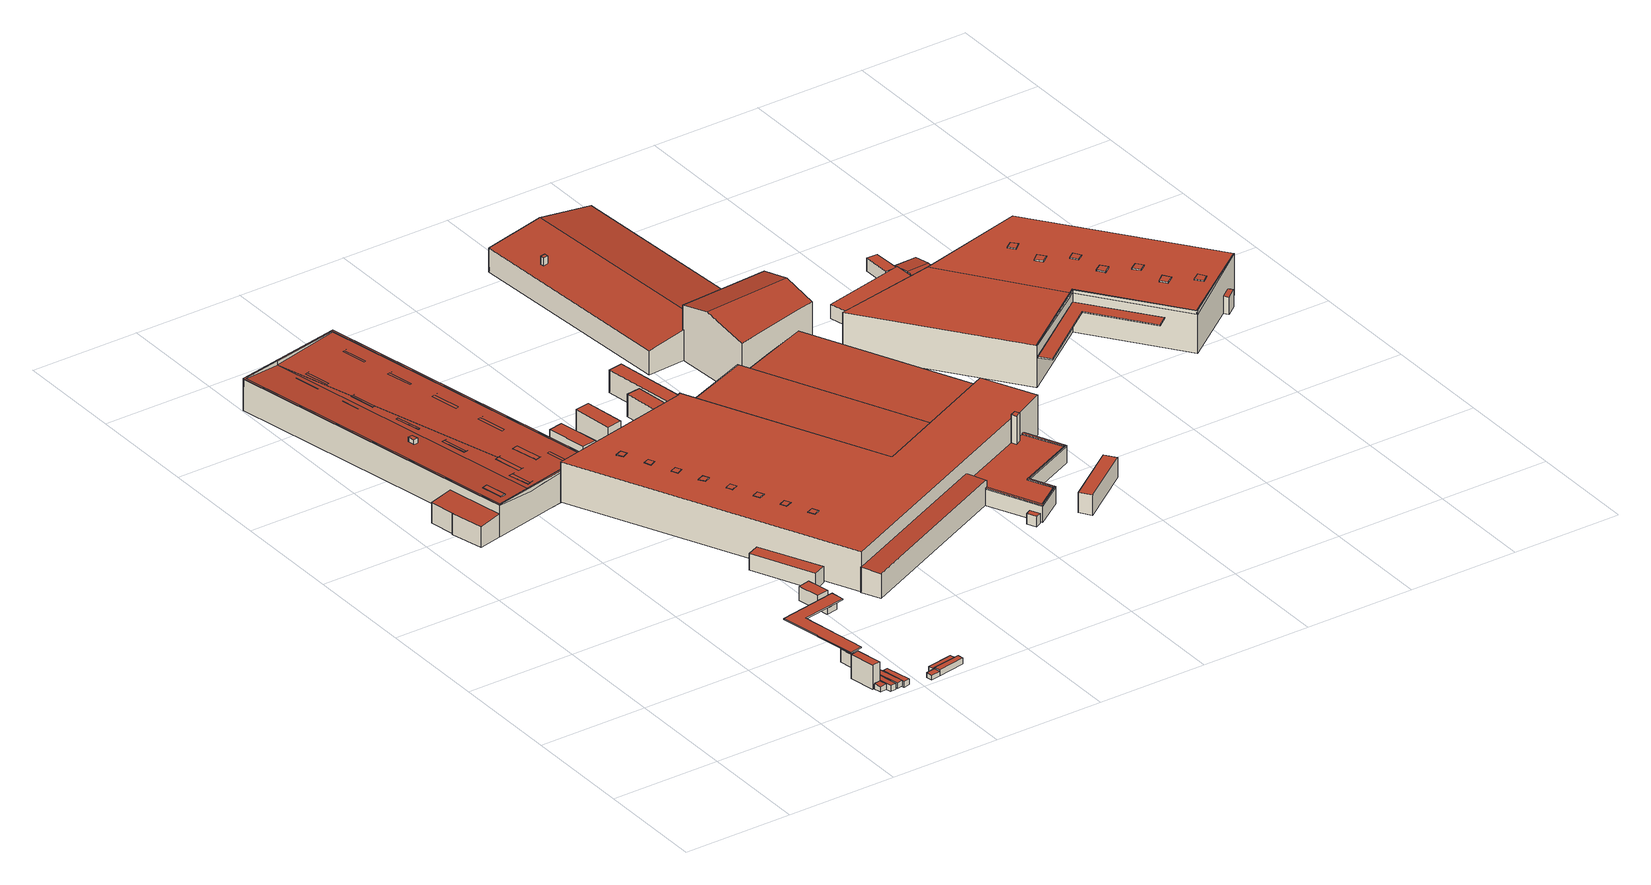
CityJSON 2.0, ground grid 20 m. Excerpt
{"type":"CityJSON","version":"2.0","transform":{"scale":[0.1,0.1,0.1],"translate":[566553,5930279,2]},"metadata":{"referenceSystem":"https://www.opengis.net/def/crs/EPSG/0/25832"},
"CityObjects":{
"building1":{"type":"Building","attributes":{"Grundfläche 2D":"6.552954","Grundhöhe NN":"2.500"},"geometry":[{"type":"Solid","lod":"3","boundaries":[[[[0,1,2,3]],[[4,5,6,7]],[[7,6,8,9]],[[4,7,9,10]],[[5,11,12,1,0,13,8,6]],[[2,1,12,14]],[[3,2,14,15]],[[0,3,15,13]],[[5,4,10,11]],[[12,11,10,9,8,13,15,14]]]],"semantics":{"surfaces":[{"type":"RoofSurface"},{"type":"WallSurface"},{"type":"GroundSurface"}],"values":[[0,0,1,1,1,1,1,1,1,2]]}}]},
"building2":{"type":"Building","attributes":{"Grundfläche 2D":"4.854408","Grundhöhe NN":"2.562"},"geometry":[{"type":"Solid","lod":"3","boundaries":[[[[16,17,18,19]],[[20,21,19,18]],[[21,22,16,19]],[[22,23,17,16]],[[23,20,18,17]],[[23,22,21,20]]]],"semantics":{"surfaces":[{"type":"RoofSurface"},{"type":"WallSurface"},{"type":"GroundSurface"}],"values":[[0,1,1,1,1,2]]}}]},
"building3":{"type":"Building","attributes":{"Grundfläche 2D":"1.389690","Grundhöhe NN":"2.562"},"geometry":[{"type":"Solid","lod":"3","boundaries":[[[[24,25,26,27]],[[28,29,27,26]],[[29,30,24,27]],[[30,31,25,24]],[[31,28,26,25]],[[31,30,29,28]]]],"semantics":{"surfaces":[{"type":"RoofSurface"},{"type":"WallSurface"},{"type":"GroundSurface"}],"values":[[0,1,1,1,1,2]]}}]},
"building4":{"type":"Building","attributes":{"Grundfläche 2D":"4.999668","Grundhöhe NN":"2.500"},"geometry":[{"type":"Solid","lod":"3","boundaries":[[[[32,33,34,35]],[[36,37,35,34]],[[37,38,32,35]],[[38,39,33,32]],[[39,36,34,33]],[[39,38,37,36]]]],"semantics":{"surfaces":[{"type":"RoofSurface"},{"type":"WallSurface"},{"type":"GroundSurface"}],"values":[[0,1,1,1,1,2]]}}]},
"building5":{"type":"Building","attributes":{"Grundfläche 2D":"7.716056","Grundhöhe NN":"2.562"},"children":["building5-1"],"geometry":[{"type":"Solid","lod":"3","boundaries":[[[[40,41,42,43,44]],[[42,41,45,46]],[[47,44,43,42,46,48]],[[40,44,47,49]],[[41,40,49,45]],[[48,46,45,49,47]]]],"semantics":{"surfaces":[{"type":"RoofSurface"},{"type":"WallSurface"},{"type":"GroundSurface"}],"values":[[0,1,1,1,1,2]]}}]},
"building5-1":{"type":"BuildingInstallation","parents":["building5"],"geometry":[{"type":"MultiSurface","lod":"3","boundaries":[[[50,51,52,53,54,55]],[[51,50,56,57]],[[52,51,57,58]],[[53,52,58,59]],[[54,53,59,60]],[[55,54,60,61]],[[50,55,61,56]],[[61,60,59,58,57,56]]],"semantics":{"surfaces":[{"type":"RoofSurface"},{"type":"WallSurface"},{"type":"OuterCeilingSurface"}],"values":[0,1,1,1,1,1,1,2]}}]},
"building6":{"type":"Building","attributes":{"Grundfläche 2D":"7.225837","Grundhöhe NN":"2.500"},"geometry":[{"type":"Solid","lod":"3","boundaries":[[[[62,63,64,65]],[[66,67,68,69]],[[65,64,70,71]],[[62,65,71,72]],[[63,62,72,73]],[[68,64,63,69]],[[69,63,73,74,66]],[[67,66,74,75]],[[67,75,70,64,68]],[[75,74,73,72,71,70]]]],"semantics":{"surfaces":[{"type":"RoofSurface"},{"type":"WallSurface"},{"type":"GroundSurface"}],"values":[[0,0,1,1,1,1,1,1,1,2]]}}]},
"building7":{"type":"Building","attributes":{"Grundfläche 2D":"4.892853","Grundhöhe NN":"2.500"},"geometry":[{"type":"Solid","lod":"3","boundaries":[[[[76,77,78,79]],[[80,81,79,78]],[[81,82,76,79]],[[82,83,77,76]],[[83,80,78,77]],[[83,82,81,80]]]],"semantics":{"surfaces":[{"type":"RoofSurface"},{"type":"WallSurface"},{"type":"GroundSurface"}],"values":[[0,1,1,1,1,2]]}}]},
"building8":{"type":"Building","attributes":{"Grundfläche 2D":"1196.346828","Grundhöhe NN":"2.131"},"children":["building8-1","building8-2","building8-3","building8-4","building8-5","building8-6","building8-7","building8-8","building8-9","building8-10","building8-11","building8-12","building8-13","building8-14","building8-15","building8-16","building8-17","building8-18","building8-19","building8-20","building8-21"],"geometry":[{"type":"MultiSurface","lod":"3","boundaries":[[[84,85,86,87,88,89,90,91,92,93,94,95]],[[96,97,98,99,100,101,102,103,104]],[[105,106,107,99,107,106]],[[98,97,108,109,110,111,99],[106,105,106,107,99,107]],[[112,113,114,115,116,117]],[[118,96,86,85]],[[104,103,87]],[[103,102,87]],[[87,102,101,88]],[[101,100,99,90,89,88]],[[91,90,99,111]],[[111,110,92,91]],[[94,93,109,119]],[[95,94,119,120]],[[95,120,121,122,84]],[[118,85,84,122]],[[108,97,96,118,113,123,124,125,126,127,128,119,109]],[[120,119,128,129]],[[122,121,120,129,130]],[[113,118,122,130,131,114]],[[115,114,131,132]],[[116,115,132,133]],[[117,116,133,134]],[[112,117,134,135]],[[113,112,135,123]],[[132,131,130,129,128,127,126,125,124,123,135,134,133]]],"semantics":{"surfaces":[{"type":"RoofSurface"},{"type":"WallSurface"},{"type":"GroundSurface"}],"values":[0,0,0,0,0,1,1,1,1,1,1,1,1,1,1,1,1,1,1,1,1,1,1,1,1,2]}}]},
"building8-1":{"type":"BuildingInstallation","parents":["building8"],"geometry":[{"type":"MultiSurface","lod":"3","boundaries":[[[136,137,138,139,140,105]],[[137,141,138]],[[105,142,136,105,140]],[[142,141,137,136]]],"semantics":{"surfaces":[{"type":"RoofSurface"},{"type":"WallSurface"}],"values":[0,1,1,1]}}]},
"building8-2":{"type":"BuildingInstallation","parents":["building8"],"geometry":[{"type":"MultiSurface","lod":"3","boundaries":[[[143,144,145,146]]],"semantics":{"surfaces":[{"type":"RoofSurface"}],"values":[0]}}]},
"building8-3":{"type":"BuildingInstallation","parents":["building8"],"geometry":[{"type":"MultiSurface","lod":"3","boundaries":[[[147,148,149,150]],[[151,147,150]],[[152,149,148]],[[150,149,152,151]]],"semantics":{"surfaces":[{"type":"RoofSurface"},{"type":"WallSurface"}],"values":[0,1,1,1]}}]},
"building8-4":{"type":"BuildingInstallation","parents":["building8"],"geometry":[{"type":"MultiSurface","lod":"3","boundaries":[[[153,154,155,156]]],"semantics":{"surfaces":[{"type":"RoofSurface"}],"values":[0]}}]},
"building8-5":{"type":"BuildingInstallation","parents":["building8"],"geometry":[{"type":"MultiSurface","lod":"3","boundaries":[[[93,92,157,87,86,158,159,160]],[[92,110,161,98,104,87,157]],[[86,96,97,162,108,126,163,127,109,93,160,159,158]]],"semantics":{"surfaces":[{"type":"RoofSurface"},{"type":"WallSurface"}],"values":[0,1,1]}}]},
"building8-6":{"type":"BuildingInstallation","parents":["building8"],"geometry":[{"type":"MultiSurface","lod":"3","boundaries":[[[164,165,166,167]],[[166,165,168,169]],[[167,166,169,170]],[[164,167,170,171]],[[165,164,171,168]]],"semantics":{"surfaces":[{"type":"RoofSurface"},{"type":"WallSurface"}],"values":[0,1,1,1,1]}}]},
"building8-7":{"type":"BuildingInstallation","parents":["building8"],"geometry":[{"type":"MultiSurface","lod":"3","boundaries":[[[172,173,174,175]]],"semantics":{"surfaces":[{"type":"RoofSurface"}],"values":[0]}}]},
"building8-8":{"type":"BuildingInstallation","parents":["building8"],"geometry":[{"type":"MultiSurface","lod":"3","boundaries":[[[176,177,178,179,180]]],"semantics":{"surfaces":[{"type":"RoofSurface"}],"values":[0]}}]},
"building8-9":{"type":"BuildingInstallation","parents":["building8"],"geometry":[{"type":"MultiSurface","lod":"3","boundaries":[[[181,182,106,183,184,107]],[[181,107,185]],[[182,186,106]],[[185,186,182,181]]],"semantics":{"surfaces":[{"type":"RoofSurface"},{"type":"WallSurface"}],"values":[0,1,1,1]}}]},
"building8-10":{"type":"BuildingInstallation","parents":["building8"],"geometry":[{"type":"MultiSurface","lod":"3","boundaries":[[[187,188,189,190]]],"semantics":{"surfaces":[{"type":"RoofSurface"}],"values":[0]}}]},
"building8-11":{"type":"BuildingInstallation","parents":["building8"],"geometry":[{"type":"MultiSurface","lod":"3","boundaries":[[[191,192,193,194]],[[193,195,194]],[[192,191,196]],[[193,192,196,195]]],"semantics":{"surfaces":[{"type":"RoofSurface"},{"type":"WallSurface"}],"values":[0,1,1,1]}}]},
"building8-12":{"type":"BuildingInstallation","parents":["building8"],"geometry":[{"type":"MultiSurface","lod":"3","boundaries":[[[197,198,199]]],"semantics":{"surfaces":[{"type":"RoofSurface"}],"values":[0]}}]},
"building8-13":{"type":"BuildingInstallation","parents":["building8"],"geometry":[{"type":"MultiSurface","lod":"3","boundaries":[[[200,201,202,203]]],"semantics":{"surfaces":[{"type":"RoofSurface"}],"values":[0]}}]},
"building8-14":{"type":"BuildingInstallation","parents":["building8"],"geometry":[{"type":"MultiSurface","lod":"3","boundaries":[[[204,205,206,207]]],"semantics":{"surfaces":[{"type":"RoofSurface"}],"values":[0]}}]},
"building8-15":{"type":"BuildingInstallation","parents":["building8"],"geometry":[{"type":"MultiSurface","lod":"3","boundaries":[[[208,209,210,211]],[[212,213,210,209]],[[210,213,211]],[[209,208,212]]],"semantics":{"surfaces":[{"type":"RoofSurface"},{"type":"WallSurface"}],"values":[0,1,1,1]}}]},
"building8-16":{"type":"BuildingInstallation","parents":["building8"],"geometry":[{"type":"MultiSurface","lod":"3","boundaries":[[[214,215,216,217]]],"semantics":{"surfaces":[{"type":"RoofSurface"}],"values":[0]}}]},
"building8-17":{"type":"BuildingInstallation","parents":["building8"],"geometry":[{"type":"MultiSurface","lod":"3","boundaries":[[[218,219,220,221]]],"semantics":{"surfaces":[{"type":"RoofSurface"}],"values":[0]}}]},
"building8-18":{"type":"BuildingInstallation","parents":["building8"],"geometry":[{"type":"MultiSurface","lod":"3","boundaries":[[[222,223,224,225]],[[224,226,225]],[[223,222,227]],[[224,223,227,226]]],"semantics":{"surfaces":[{"type":"RoofSurface"},{"type":"WallSurface"}],"values":[0,1,1,1]}}]},
"building8-19":{"type":"BuildingInstallation","parents":["building8"],"geometry":[{"type":"MultiSurface","lod":"3","boundaries":[[[228,229,230,231]],[[231,230,232,233]],[[228,231,233,234]],[[229,228,234,235]],[[230,229,235,232]]],"semantics":{"surfaces":[{"type":"RoofSurface"},{"type":"WallSurface"}],"values":[0,1,1,1,1]}}]},
"building8-20":{"type":"BuildingInstallation","parents":["building8"],"geometry":[{"type":"MultiSurface","lod":"3","boundaries":[[[236,237,238,239,240]]],"semantics":{"surfaces":[{"type":"RoofSurface"}],"values":[0]}}]},
"building8-21":{"type":"BuildingInstallation","parents":["building8"],"geometry":[{"type":"MultiSurface","lod":"3","boundaries":[[[241,242,243,244,245]]],"semantics":{"surfaces":[{"type":"RoofSurface"}],"values":[0]}}]},
"building9":{"type":"Building","attributes":{"Grundfläche 2D":"13.839101","Grundhöhe NN":"2.500"},"geometry":[{"type":"Solid","lod":"3","boundaries":[[[[246,247,248,249]],[[250,251,252,253]],[[249,248,254,255]],[[246,249,255,256]],[[247,246,256,257]],[[250,258,254,248,251]],[[259,252,251,248,247,257]],[[253,252,259,260]],[[250,253,260,258]],[[258,260,259,257,256,255,254]]]],"semantics":{"surfaces":[{"type":"RoofSurface"},{"type":"WallSurface"},{"type":"GroundSurface"}],"values":[[0,0,1,1,1,1,1,1,1,2]]}}]},
"building10":{"type":"Building","attributes":{"Grundfläche 2D":"30.095994","Grundhöhe NN":"2.332"},"geometry":[{"type":"Solid","lod":"3","boundaries":[[[[261,262,263,264]],[[265,266,264,263]],[[266,267,261,264]],[[267,268,262,261]],[[268,265,263,262]],[[268,267,266,265]]]],"semantics":{"surfaces":[{"type":"RoofSurface"},{"type":"WallSurface"},{"type":"GroundSurface"}],"values":[[0,1,1,1,1,2]]}}]},
"building11":{"type":"Building","attributes":{"Grundfläche 2D":"19.533978","Grundhöhe NN":"2.340"},"geometry":[{"type":"Solid","lod":"3","boundaries":[[[[269,270,271,272]],[[273,274,272,271]],[[274,275,269,272]],[[275,276,270,269]],[[276,273,271,270]],[[276,275,274,273]]]],"semantics":{"surfaces":[{"type":"RoofSurface"},{"type":"WallSurface"},{"type":"GroundSurface"}],"values":[[0,1,1,1,1,2]]}}]},
"building12":{"type":"Building","attributes":{"Grundfläche 2D":"19.798130","Grundhöhe NN":"2.289"},"geometry":[{"type":"Solid","lod":"3","boundaries":[[[[277,278,279,280]],[[281,282,280,279]],[[282,283,277,280]],[[283,284,278,277]],[[284,281,279,278]],[[284,283,282,281]]]],"semantics":{"surfaces":[{"type":"RoofSurface"},{"type":"WallSurface"},{"type":"GroundSurface"}],"values":[[0,1,1,1,1,2]]}}]},
"building13":{"type":"Building","attributes":{"Grundfläche 2D":"20.389115","Grundhöhe NN":"2.466"},"geometry":[{"type":"Solid","lod":"3","boundaries":[[[[285,286,287,288,289,290,291,292]],[[293,294,291,290]],[[294,295,292,291]],[[295,296,285,292]],[[296,297,286,285]],[[297,298,287,286]],[[298,299,288,287]],[[299,300,289,288]],[[300,293,290,289]],[[293,300,299,298,297,296,295,294]]]],"semantics":{"surfaces":[{"type":"RoofSurface"},{"type":"WallSurface"},{"type":"GroundSurface"}],"values":[[0,1,1,1,1,1,1,1,1,2]]}}]},
"building14":{"type":"Building","attributes":{"Grundfläche 2D":"19.588264","Grundhöhe NN":"2.325"},"geometry":[{"type":"Solid","lod":"3","boundaries":[[[[301,302,303,304]],[[305,306,304,303]],[[306,307,301,304]],[[307,308,302,301]],[[308,305,303,302]],[[308,307,306,305]]]],"semantics":{"surfaces":[{"type":"RoofSurface"},{"type":"WallSurface"},{"type":"GroundSurface"}],"values":[[0,1,1,1,1,2]]}}]},
"building15":{"type":"Building","attributes":{"Grundfläche 2D":"3024.832594","Grundhöhe NN":"2.332"},"children":["building15-1","building15-2","building15-3","building15-4","building15-5","building15-6","building15-7","building15-8","building15-9"],"geometry":[{"type":"Solid","lod":"3","boundaries":[[[[309,310,311,312,313,314,315,316,317,318,319,320,321]],[[322,323,324,325,326,327,328,329,330,331]],[[332,333,334,335,336,337,338,339,340,341,342]],[[343,344,345,346]],[[347,344,343,348]],[[349,350,351]],[[352,350,349]],[[352,353,347,348,354,350]],[[355,356,357,358,359,360]],[[361,362,363,364]],[[315,314,342,341]],[[316,315,341,340]],[[317,316,340,339]],[[318,317,339,338]],[[319,318,338,337]],[[337,336,320,319]],[[365,366,309,321]],[[366,367,310,309]],[[367,368,311,310]],[[368,369,312,311]],[[369,370,313,312]],[[349,351,371,372]],[[373,345,344,347,353,352,349,372,374]],[[366,365,375,376]],[[367,366,376,377]],[[368,367,377,378]],[[369,368,378,379]],[[370,369,379,380]],[[335,334,333,324,323,357,356]],[[324,333,332,325]],[[314,313,370,380,381,326,325,332,342]],[[326,381,371,351,327]],[[348,343,346,328,327,351,350,354]],[[328,346,345,329]],[[329,345,373,382,330]],[[331,330,382,383]],[[322,331,383,384]],[[322,384,385,357,323]],[[358,357,385,386]],[[359,358,386,387]],[[320,355,360,359,387,375,365,321]],[[355,320,336,335,356]],[[388,389,364,363]],[[389,390,361,364]],[[390,391,362,361]],[[391,388,363,362]],[[386,385,384,383,382,373,374,372,371,381,380,379,378,377,376,375,387]],[[391,390,389,388]]]],"semantics":{"surfaces":[{"type":"RoofSurface"},{"type":"WallSurface"},{"type":"GroundSurface"}],"values":[[0,0,0,0,0,0,0,0,0,0,1,1,1,1,1,1,1,1,1,1,1,1,1,1,1,1,1,1,1,1,1,1,1,1,1,1,1,1,1,1,1,1,1,1,1,1,2,2]]}}]},
"building15-1":{"type":"BuildingInstallation","parents":["building15"],"geometry":[{"type":"MultiSurface","lod":"3","boundaries":[[[392,393,394,395]],[[395,394,334,396]],[[392,395,396,397]],[[333,324,393,392,397]],[[333,334,394,393,324]]],"semantics":{"surfaces":[{"type":"RoofSurface"},{"type":"WallSurface"}],"values":[0,1,1,1,1]}}]},
"building15-2":{"type":"BuildingInstallation","parents":["building15"],"geometry":[{"type":"MultiSurface","lod":"3","boundaries":[[[398,399,400,401]],[[398,401,402,403]],[[401,400,404,402]],[[399,398,403,405]],[[400,399,405,404]]],"semantics":{"surfaces":[{"type":"RoofSurface"},{"type":"WallSurface"}],"values":[0,1,1,1,1]}}]},
"building15-3":{"type":"BuildingInstallation","parents":["building15"],"geometry":[{"type":"MultiSurface","lod":"3","boundaries":[[[406,407,408,409]],[[407,406,410,411]],[[409,408,412,413]],[[406,409,413,410]],[[408,407,411,412]]],"semantics":{"surfaces":[{"type":"RoofSurface"},{"type":"WallSurface"}],"values":[0,1,1,1,1]}}]},
"building15-4":{"type":"BuildingInstallation","parents":["building15"],"geometry":[{"type":"MultiSurface","lod":"3","boundaries":[[[414,415,416,417]],[[417,416,418,419]],[[416,415,420,418]],[[414,417,419,421]],[[415,414,421,420]]],"semantics":{"surfaces":[{"type":"RoofSurface"},{"type":"WallSurface"}],"values":[0,1,1,1,1]}}]},
"building15-5":{"type":"BuildingInstallation","parents":["building15"],"geometry":[{"type":"MultiSurface","lod":"3","boundaries":[[[422,423,424,425]],[[425,424,426,427]],[[422,425,427,428]],[[423,422,428,429]],[[424,423,429,426]]],"semantics":{"surfaces":[{"type":"RoofSurface"},{"type":"WallSurface"}],"values":[0,1,1,1,1]}}]},
"building15-6":{"type":"BuildingInstallation","parents":["building15"],"geometry":[{"type":"MultiSurface","lod":"3","boundaries":[[[430,431,432,433]],[[433,432,434,435]],[[430,433,435,436]],[[431,430,436,437]],[[432,431,437,434]]],"semantics":{"surfaces":[{"type":"RoofSurface"},{"type":"WallSurface"}],"values":[0,1,1,1,1]}}]},
"building15-7":{"type":"BuildingInstallation","parents":["building15"],"geometry":[{"type":"MultiSurface","lod":"3","boundaries":[[[438,439,440,441]],[[439,438,442,443]],[[444,445,441,440]],[[445,442,438,441]],[[440,439,443,444]]],"semantics":{"surfaces":[{"type":"RoofSurface"},{"type":"WallSurface"}],"values":[0,1,1,1,1]}}]},
"building15-8":{"type":"BuildingInstallation","parents":["building15"],"geometry":[{"type":"MultiSurface","lod":"3","boundaries":[[[446,447,448,449]],[[447,446,450,451]],[[449,448,452,453]],[[446,449,453,450]],[[448,447,451,452]]],"semantics":{"surfaces":[{"type":"RoofSurface"},{"type":"WallSurface"}],"values":[0,1,1,1,1]}}]},
"building15-9":{"type":"BuildingInstallation","parents":["building15"],"geometry":[{"type":"MultiSurface","lod":"3","boundaries":[[[454,455,456,457]],[[454,457,458,459]],[[455,454,459,460]],[[457,456,461,458]],[[456,455,460,461]]],"semantics":{"surfaces":[{"type":"RoofSurface"},{"type":"WallSurface"}],"values":[0,1,1,1,1]}}]},
"building16":{"type":"Building","attributes":{"Grundfläche 2D":"36.037552","Grundhöhe NN":"2.187"},"geometry":[{"type":"Solid","lod":"3","boundaries":[[[[462,463,464,465]],[[466,467,465,464]],[[467,468,462,465]],[[468,469,463,462]],[[469,466,464,463]],[[469,468,467,466]]]],"semantics":{"surfaces":[{"type":"RoofSurface"},{"type":"WallSurface"},{"type":"GroundSurface"}],"values":[[0,1,1,1,1,2]]}}]},
"building17":{"type":"Building","attributes":{"Grundfläche 2D":"1058.884208","Grundhöhe NN":"2.232"},"children":["building17-1"],"geometry":[{"type":"Solid","lod":"3","boundaries":[[[[470,471,472,473,474,475]],[[476,470,475,477]],[[478,479,480,481,482,483]],[[482,481,484,485,486]],[[473,472,487,488]],[[476,477,489,490]],[[471,470,476,490,491]],[[472,471,491,487]],[[492,493,480,479,478,483,494,495]],[[484,481,480,493,496]],[[475,474,486,485,484,496,489,477]],[[494,483,482,486,474,473,488]],[[491,490,489,496,493,492,495,494,488,487]]]],"semantics":{"surfaces":[{"type":"RoofSurface"},{"type":"WallSurface"},{"type":"GroundSurface"}],"values":[[0,0,0,0,1,1,1,1,1,1,1,1,2]]}}]},
"building17-1":{"type":"BuildingInstallation","parents":["building17"],"geometry":[{"type":"MultiSurface","lod":"3","boundaries":[[[497,498,499,500]],[[500,499,501,502]],[[497,500,502,503]],[[498,497,503,504]],[[499,498,504,501]]],"semantics":{"surfaces":[{"type":"RoofSurface"},{"type":"WallSurface"}],"values":[0,1,1,1,1]}}]},
"building18":{"type":"Building","attributes":{"Grundfläche 2D":"29.882115","Grundhöhe NN":"2.339"},"geometry":[{"type":"Solid","lod":"3","boundaries":[[[[505,506,507,508]],[[509,510,508,507]],[[510,511,505,508]],[[511,512,506,505]],[[512,509,507,506]],[[512,511,510,509]]]],"semantics":{"surfaces":[{"type":"RoofSurface"},{"type":"WallSurface"},{"type":"GroundSurface"}],"values":[[0,1,1,1,1,2]]}}]},
"building19":{"type":"Building","attributes":{"Grundfläche 2D":"89.985376","Grundhöhe NN":"2.375"},"geometry":[{"type":"Solid","lod":"3","boundaries":[[[[513,514,515,516]],[[517,518,516,515]],[[518,519,513,516]],[[519,520,514,513]],[[520,517,515,514]],[[520,519,518,517]]]],"semantics":{"surfaces":[{"type":"RoofSurface"},{"type":"WallSurface"},{"type":"GroundSurface"}],"values":[[0,1,1,1,1,2]]}}]},
"building20":{"type":"Building","attributes":{"Grundfläche 2D":"10.644951","Grundhöhe NN":"2.375"},"geometry":[{"type":"Solid","lod":"3","boundaries":[[[[521,522,523,524]],[[525,526,524,523]],[[526,527,521,524]],[[527,528,522,521]],[[528,525,523,522]],[[528,527,526,525]]]],"semantics":{"surfaces":[{"type":"RoofSurface"},{"type":"WallSurface"},{"type":"GroundSurface"}],"values":[[0,1,1,1,1,2]]}}]},
"building21":{"type":"Building","attributes":{"Grundfläche 2D":"72.907559","Grundhöhe NN":"7.755"},"geometry":[{"type":"Solid","lod":"3","boundaries":[[[[529,530,531,532,533,534]],[[535,536,532,531]],[[536,537,533,532]],[[537,538,534,533]],[[538,539,529,534]],[[539,540,530,529]],[[540,535,531,530]],[[536,535,540,539,538,537]]]],"semantics":{"surfaces":[{"type":"RoofSurface"},{"type":"WallSurface"},{"type":"GroundSurface"}],"values":[[0,1,1,1,1,1,1,2]]}}]},
"building22":{"type":"Building","attributes":{"Grundfläche 2D":"27.070817","Grundhöhe NN":"2.375"},"geometry":[{"type":"Solid","lod":"3","boundaries":[[[[541,542,543,544]],[[545,542,541,546]],[[544,543,547,548]],[[546,541,544,548,549]],[[545,546,549,550]],[[547,543,542,545,550]],[[548,547,550,549]]]],"semantics":{"surfaces":[{"type":"RoofSurface"},{"type":"WallSurface"},{"type":"GroundSurface"}],"values":[[0,0,1,1,1,1,2]]}}]},
"building23":{"type":"Building","attributes":{"Grundfläche 2D":"1272.635712","Grundhöhe NN":"2.405"},"children":["building23-1","building23-2","building23-3","building23-4","building23-5","building23-6","building23-7"],"geometry":[{"type":"Solid","lod":"3","boundaries":[[[[551,552,553,554,555,556,557,558,559,560]],[[561,559,558]],[[562,563,564,565,566,567,553]],[[558,564,563,568]],[[569,570,571,572]],[[567,554,553]],[[556,555,554,567,566,565]],[[565,564,558,557,556]],[[573,560,559]],[[574,551,560,573]],[[552,551,574]],[[572,571,575,576]],[[569,572,576,577]],[[570,569,577,578]],[[573,559,561,579,580]],[[574,573,580,581]],[[570,578,582,552,574,581,575,571]],[[562,553,552,582,583]],[[568,563,562,583,584]],[[561,558,568,584,585,579]],[[581,580,579,585,584,583,582,578,577,576,575]]]],"semantics":{"surfaces":[{"type":"RoofSurface"},{"type":"WallSurface"},{"type":"GroundSurface"}],"values":[[0,0,0,0,0,1,1,1,1,1,1,1,1,1,1,1,1,1,1,1,2]]}}]},
"building23-1":{"type":"BuildingInstallation","parents":["building23"],"geometry":[{"type":"MultiSurface","lod":"3","boundaries":[[[586,587,588,589]],[[587,586,590,591]],[[588,587,591,592]],[[592,593,589,588]],[[593,590,586,589]]],"semantics":{"surfaces":[{"type":"RoofSurface"},{"type":"WallSurface"}],"values":[0,1,1,1,1]}}]},
"building23-2":{"type":"BuildingInstallation","parents":["building23"],"geometry":[{"type":"MultiSurface","lod":"3","boundaries":[[[594,595,596,597]],[[597,596,598,599]],[[594,597,599,600]],[[595,594,600,601]],[[596,595,601,598]]],"semantics":{"surfaces":[{"type":"RoofSurface"},{"type":"WallSurface"}],"values":[0,1,1,1,1]}}]},
"building23-3":{"type":"BuildingInstallation","parents":["building23"],"geometry":[{"type":"MultiSurface","lod":"3","boundaries":[[[602,603,604,605]],[[605,604,606,607]],[[602,605,607,608]],[[603,602,608,609]],[[604,603,609,606]]],"semantics":{"surfaces":[{"type":"RoofSurface"},{"type":"WallSurface"}],"values":[0,1,1,1,1]}}]},
"building23-4":{"type":"BuildingInstallation","parents":["building23"],"geometry":[{"type":"MultiSurface","lod":"3","boundaries":[[[610,611,612,613]],[[613,612,614,615]],[[610,613,615,616]],[[611,610,616,617]],[[612,611,617,614]]],"semantics":{"surfaces":[{"type":"RoofSurface"},{"type":"WallSurface"}],"values":[0,1,1,1,1]}}]},
"building23-5":{"type":"BuildingInstallation","parents":["building23"],"geometry":[{"type":"MultiSurface","lod":"3","boundaries":[[[618,619,620,621]],[[621,620,622,623]],[[618,621,623,624]],[[619,618,624,625]],[[620,619,625,622]]],"semantics":{"surfaces":[{"type":"RoofSurface"},{"type":"WallSurface"}],"values":[0,1,1,1,1]}}]},
"building23-6":{"type":"BuildingInstallation","parents":["building23"],"geometry":[{"type":"MultiSurface","lod":"3","boundaries":[[[626,627,628,629]],[[629,628,630,631]],[[626,629,631,632]],[[627,626,632,633]],[[628,627,633,630]]],"semantics":{"surfaces":[{"type":"RoofSurface"},{"type":"WallSurface"}],"values":[0,1,1,1,1]}}]},
"building23-7":{"type":"BuildingInstallation","parents":["building23"],"geometry":[{"type":"MultiSurface","lod":"3","boundaries":[[[634,635,636,637]],[[637,636,638,639]],[[634,637,639,640]],[[635,634,640,641]],[[636,635,641,638]]],"semantics":{"surfaces":[{"type":"RoofSurface"},{"type":"WallSurface"}],"values":[0,1,1,1,1]}}]},
"building24":{"type":"Building","attributes":{"Grundfläche 2D":"29.579831","Grundhöhe NN":"2.339"},"geometry":[{"type":"Solid","lod":"3","boundaries":[[[[642,643,644,645]],[[646,647,645,644]],[[647,648,642,645]],[[648,649,643,642]],[[649,646,644,643]],[[649,648,647,646]]]],"semantics":{"surfaces":[{"type":"RoofSurface"},{"type":"WallSurface"},{"type":"GroundSurface"}],"values":[[0,1,1,1,1,2]]}}]}
},
"vertices":[
[335,57,16],[344,12,16],[354,13,16],[346,59,16],[330,19,15],[342,21,15],[339,35,15],[327,33,15],[339,35,5],[327,33,5],[330,19,5],[342,21,5],[344,12,5],[335,57,5],[354,13,5],[346,59,5],
[358,60,16],[348,58,16],[358,12,16],[368,14,16],[358,12,6],[368,14,6],[358,60,6],[348,58,6],
[340,107,30],[335,130,30],[330,129,30],[334,106,30],[330,129,6],[334,106,6],[340,107,6],[335,130,6],
[380,12,16],[370,58,16],[360,56,16],[369,10,16],[360,56,5],[369,10,5],[380,12,5],[370,58,5],
[330,82,50],[315,79,50],[323,32,50],[327,33,50],[339,35,50],[315,79,6],[323,32,6],[339,35,6],[327,33,6],[330,82,6],
[315,79,54],[338,84,54],[316,206,54],[398,221,54],[394,245,54],[287,225,54],[315,79,52],[338,84,52],[316,206,52],[398,221,52],[394,245,52],[287,225,52],
[417,3,14],[434,6,14],[432,17,14],[415,14,14],[486,16,16],[484,26,16],[432,17,16],[434,6,16],[432,17,5],[415,14,5],[417,3,5],[434,6,5],[486,16,5],[484,26,5],
[478,26,14],[476,36,14],[429,28,14],[431,18,14],[429,28,5],[431,18,5],[478,26,5],[476,36,5],
[3,1309,60],[113,759,60],[115,759,60],[115,762,60],[6,1307,60],[76,1321,60],[77,1321,60],[201,1345,60],[310,806,60],[310,803,60],[313,803,60],[204,1349,60],[115,759,59],[186,775,53],[185,778,53],[77,1321,53],[76,1321,53],[6,1307,59],[91,882,59],[95,861,59],[115,762,59],[199,887,55],[131,1129,54],[118,1175,54],[228,784,55],[310,803,59],[310,806,59],[201,1345,59],[70,749,39],[113,759,43],[91,865,43],[49,856,39],[58,809,39],[56,809,39],[113,759,59],[313,803,59],[204,1349,59],[76,1324,53],[3,1309,59],[113,759,1],[115,759,1],[186,775,1],[228,784,1],[310,803,1],[313,803,1],[204,1349,1],[3,1309,1],[91,865,1],[49,856,1],[58,809,1],[56,809,1],[70,749,1],
[193,885,55],[203,836,55],[213,838,55],[214,838,55],[204,888,55],[203,836,54],[193,885,54],
[105,1274,54],[98,1272,54],[107,1226,54],[114,1228,54],
[149,1031,54],[139,1078,54],[136,1077,54],[146,1030,54],[146,1030,53],[136,1077,53],
[161,1133,55],[170,1086,55],[176,1088,55],[167,1134,55],
[227,787,60],[217,782,60],[228,784,60],[251,789,60],[227,787,55],[217,782,55],[251,789,1],
[133,824,58],[123,821,58],[131,782,58],[141,784,58],[123,821,57],[131,782,57],[141,784,56],[133,824,56],
[229,1098,58],[218,1095,58],[228,1044,58],[239,1047,58],
[84,1222,54],[87,1223,54],[78,1270,54],[74,1269,54],[79,1246,54],
[117,1175,54],[126,1128,54],[133,1130,54],[124,1176,54],[117,1175,53],[126,1128,53],
[98,1171,54],[91,1170,54],[99,1123,54],[106,1124,54],
[242,896,57],[232,893,57],[243,844,57],[253,846,57],[243,844,56],[232,893,56],
[149,1196,55],[147,1232,55],[141,1231,55],
[218,1146,58],[208,1193,58],[200,1192,58],[210,1145,58],
[189,1291,58],[182,1289,58],[190,1243,58],[197,1244,58],
[164,980,54],[156,979,54],[165,932,54],[173,933,54],[156,979,53],[165,932,53],
[224,840,55],[232,803,55],[227,833,55],[226,840,55],
[248,999,58],[238,997,58],[248,946,58],[258,948,58],
[194,835,54],[183,833,54],[192,794,54],[203,797,54],[192,794,53],[183,833,53],
[112,995,64],[120,996,64],[118,1008,64],[110,1007,64],[118,1008,55],[110,1007,55],[112,995,55],[120,996,55],
[283,829,58],[278,852,58],[268,849,58],[276,810,58],[286,812,58],
[164,796,54],[165,789,54],[171,790,54],[164,828,54],[158,827,54],
[418,267,16],[414,287,16],[393,283,16],[397,263,16],[385,323,31],[393,283,31],[415,287,31],[407,328,31],[393,283,5],[397,263,5],[418,267,5],[414,287,5],[385,323,5],[415,287,5],[407,328,5],
[398,458,33],[376,448,33],[427,337,33],[450,348,33],[427,337,3],[450,348,3],[398,458,3],[376,448,3],
[350,928,45],[324,923,45],[338,850,45],[364,854,45],[338,850,3],[364,854,3],[350,928,3],[324,923,3],
[420,954,45],[394,950,45],[404,876,45],[431,880,45],[404,876,3],[431,880,3],[420,954,3],[394,950,3],
[496,860,18],[492,873,18],[472,868,18],[468,881,18],[398,864,18],[404,840,18],[484,860,18],[485,857,18],[404,840,5],[484,860,5],[485,857,5],[496,860,5],[492,873,5],[472,868,5],[468,881,5],[398,864,5],
[513,946,44],[488,943,44],[497,868,44],[523,871,44],[497,868,3],[523,871,3],[513,946,3],[488,943,3],
[839,300,35],[889,335,35],[869,379,35],[975,428,35],[942,501,35],[938,499,35],[972,429,35],[865,380,35],[886,336,35],[841,304,35],[799,397,35],[798,396,35],[795,395,35],[251,789,77],[483,290,77],[920,493,77],[929,494,77],[986,524,77],[942,619,77],[689,501,77],[526,853,77],[522,852,77],[522,850,77],[929,494,33],[920,493,33],[910,488,33],[782,429,33],[798,396,33],[799,397,33],[841,304,33],[886,336,33],[865,380,33],[972,429,33],[938,499,33],[810,558,68],[660,884,68],[526,853,45],[689,501,45],[667,885,46],[816,560,46],[805,916,43],[935,616,68],[942,619,43],[798,914,68],[730,899,57],[874,588,57],[798,396,48],[782,429,50],[483,290,50],[481,290,50],[497,257,48],[795,395,48],[834,300,22],[826,317,22],[816,311,22],[824,295,22],[795,395,33],[839,300,33],[889,335,33],[869,379,33],[975,428,33],[942,501,33],[942,619,3],[805,916,3],[526,853,3],[667,885,3],[795,395,3],[839,300,3],[889,335,3],[869,379,3],[975,428,3],[942,501,3],[986,524,3],[522,852,3],[522,850,3],[251,789,3],[483,290,3],[481,290,3],[497,257,3],[816,311,3],[824,295,3],[834,300,3],[826,317,3],
[924,484,85],[920,493,85],[910,488,85],[914,479,85],[914,479,33],[924,484,33],
[478,477,78],[472,488,78],[461,483,78],[466,472,78],[466,472,77],[478,477,77],[461,483,77],[472,488,77],
[457,522,78],[452,534,78],[441,529,78],[446,517,78],[457,522,77],[452,534,77],[441,529,77],[446,517,77],
[415,613,78],[410,624,78],[398,619,78],[404,608,78],[398,619,77],[404,608,77],[410,624,77],[415,613,77],
[352,749,78],[347,760,78],[335,755,78],[341,744,78],[335,755,77],[341,744,77],[352,749,77],[347,760,77],
[436,568,78],[431,579,78],[420,574,78],[425,563,78],[420,574,77],[425,563,77],[436,568,77],[431,579,77],
[373,704,78],[368,715,78],[357,710,78],[362,698,78],[373,704,77],[368,715,77],[357,710,77],[362,698,77],
[394,659,78],[389,670,78],[378,665,78],[383,653,78],[394,659,77],[389,670,77],[378,665,77],[383,653,77],
[499,431,78],[494,443,78],[482,438,78],[488,426,78],[488,426,77],[499,431,77],[494,443,77],[482,438,77],
[533,1024,44],[507,1020,44],[527,884,44],[553,888,44],[527,884,2],[553,888,2],[533,1024,2],[507,1020,2],
[666,1439,63],[563,1432,46],[590,1029,46],[660,1033,58],[660,1036,58],[694,1038,63],[770,1446,46],[797,1045,46],[730,899,105],[798,914,107],[829,921,107],[827,988,119],[664,975,119],[670,886,103],[825,1047,103],[694,1038,103],[660,1036,103],[590,1029,2],[660,1033,2],[797,1045,2],[770,1446,2],[563,1432,2],[798,914,2],[829,921,2],[670,886,2],[730,899,2],[825,1047,2],
[606,1339,66],[597,1338,66],[598,1331,66],[607,1332,66],[598,1331,50],[607,1332,52],[606,1339,52],[597,1338,50],
[1015,345,40],[1001,365,40],[903,293,40],[917,273,40],[903,293,3],[917,273,3],[1015,345,3],[1001,365,3],
[1078,978,30],[1075,1038,30],[922,1003,30],[936,945,30],[922,1003,4],[936,945,4],[1078,978,4],[1075,1038,4],
[1072,1089,28],[1052,1089,28],[1053,1038,28],[1074,1038,28],[1053,1038,4],[1074,1038,4],[1072,1089,4],[1052,1089,4],
[1303,626,60],[1211,749,60],[1070,643,60],[1085,624,60],[1207,716,60],[1284,612,60],[1070,643,58],[1085,624,58],[1207,716,58],[1284,612,58],[1303,626,58],[1211,749,58],
[1079,1016,30],[1121,1018,30],[1119,1049,26],[1077,1047,26],[1123,986,26],[1080,983,26],[1119,1049,4],[1077,1047,4],[1080,983,4],[1123,986,4],
[1336,582,82],[1485,694,82],[1484,695,82],[1336,585,82],[1212,751,82],[1211,751,82],[1210,750,82],[1067,643,82],[1070,643,82],[1211,749,82],[1068,642,82],[1264,989,82],[1069,945,77],[1210,750,76],[1211,751,76],[1212,751,76],[1336,585,76],[874,901,82],[1464,666,36],[1458,674,36],[1439,659,36],[1445,651,36],[1211,749,76],[1336,582,76],[1439,659,4],[1445,651,4],[1464,666,4],[1458,674,4],[1068,642,4],[1211,749,4],[1336,582,4],[1485,694,4],[1264,989,4],[874,901,4],[1067,643,4],
[1226,850,81],[1238,859,81],[1228,872,81],[1216,862,81],[1226,850,78],[1238,859,78],[1228,872,79],[1216,862,78],
[1215,926,81],[1203,917,81],[1212,905,81],[1224,915,81],[1212,905,79],[1224,915,79],[1215,926,79],[1203,917,79],
[1277,843,81],[1265,834,81],[1274,822,81],[1286,830,81],[1274,822,79],[1286,830,79],[1277,843,79],[1265,834,79],
[1411,664,81],[1402,677,81],[1389,668,81],[1399,655,81],[1389,668,79],[1399,655,79],[1411,664,79],[1402,677,79],
[1340,760,81],[1327,751,81],[1337,739,81],[1349,748,81],[1337,739,79],[1349,748,79],[1340,760,79],[1327,751,79],
[1354,706,81],[1341,696,81],[1350,684,81],[1363,693,81],[1350,684,78],[1363,693,79],[1354,706,79],[1341,696,78],
[1291,788,81],[1279,780,81],[1288,767,81],[1300,776,81],[1288,767,78],[1300,776,78],[1291,788,78],[1279,780,78],
[1424,886,33],[1352,983,33],[1332,969,33],[1405,872,33],[1332,969,3],[1405,872,3],[1424,886,3],[1352,983,3]
]}
